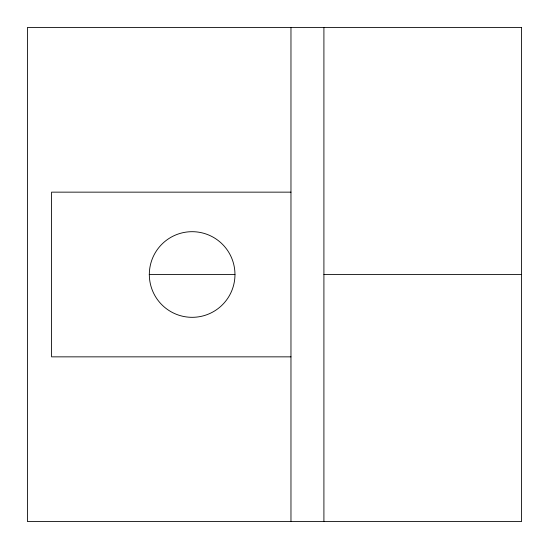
<?xml version="1.0" encoding="UTF-8"?>
<svg xmlns="http://www.w3.org/2000/svg" width="549" height="549" viewBox="0 0 549 549"><rect width="100%" height="100%" fill="white"/><g stroke="black" fill="none" stroke-linecap="round" stroke-linejoin="round"><path stroke-width="0.82" d="M290.97 192.15L51.579 192.15L51.579 356.85L290.97 356.85M149.211 274.5L234.958 274.5A42.822 42.822 0 0 0 170.739 237.415A42.822 42.822 0 0 0 170.739 311.585A42.822 42.822 0 0 0 234.972 274.5M323.91 274.5L521.55 274.5M323.91 27.45L323.91 521.55M290.97 27.45L290.97 521.55M521.55 27.45L27.45 27.45L27.45 521.55L521.55 521.55L521.55 27.45"/></g></svg>
